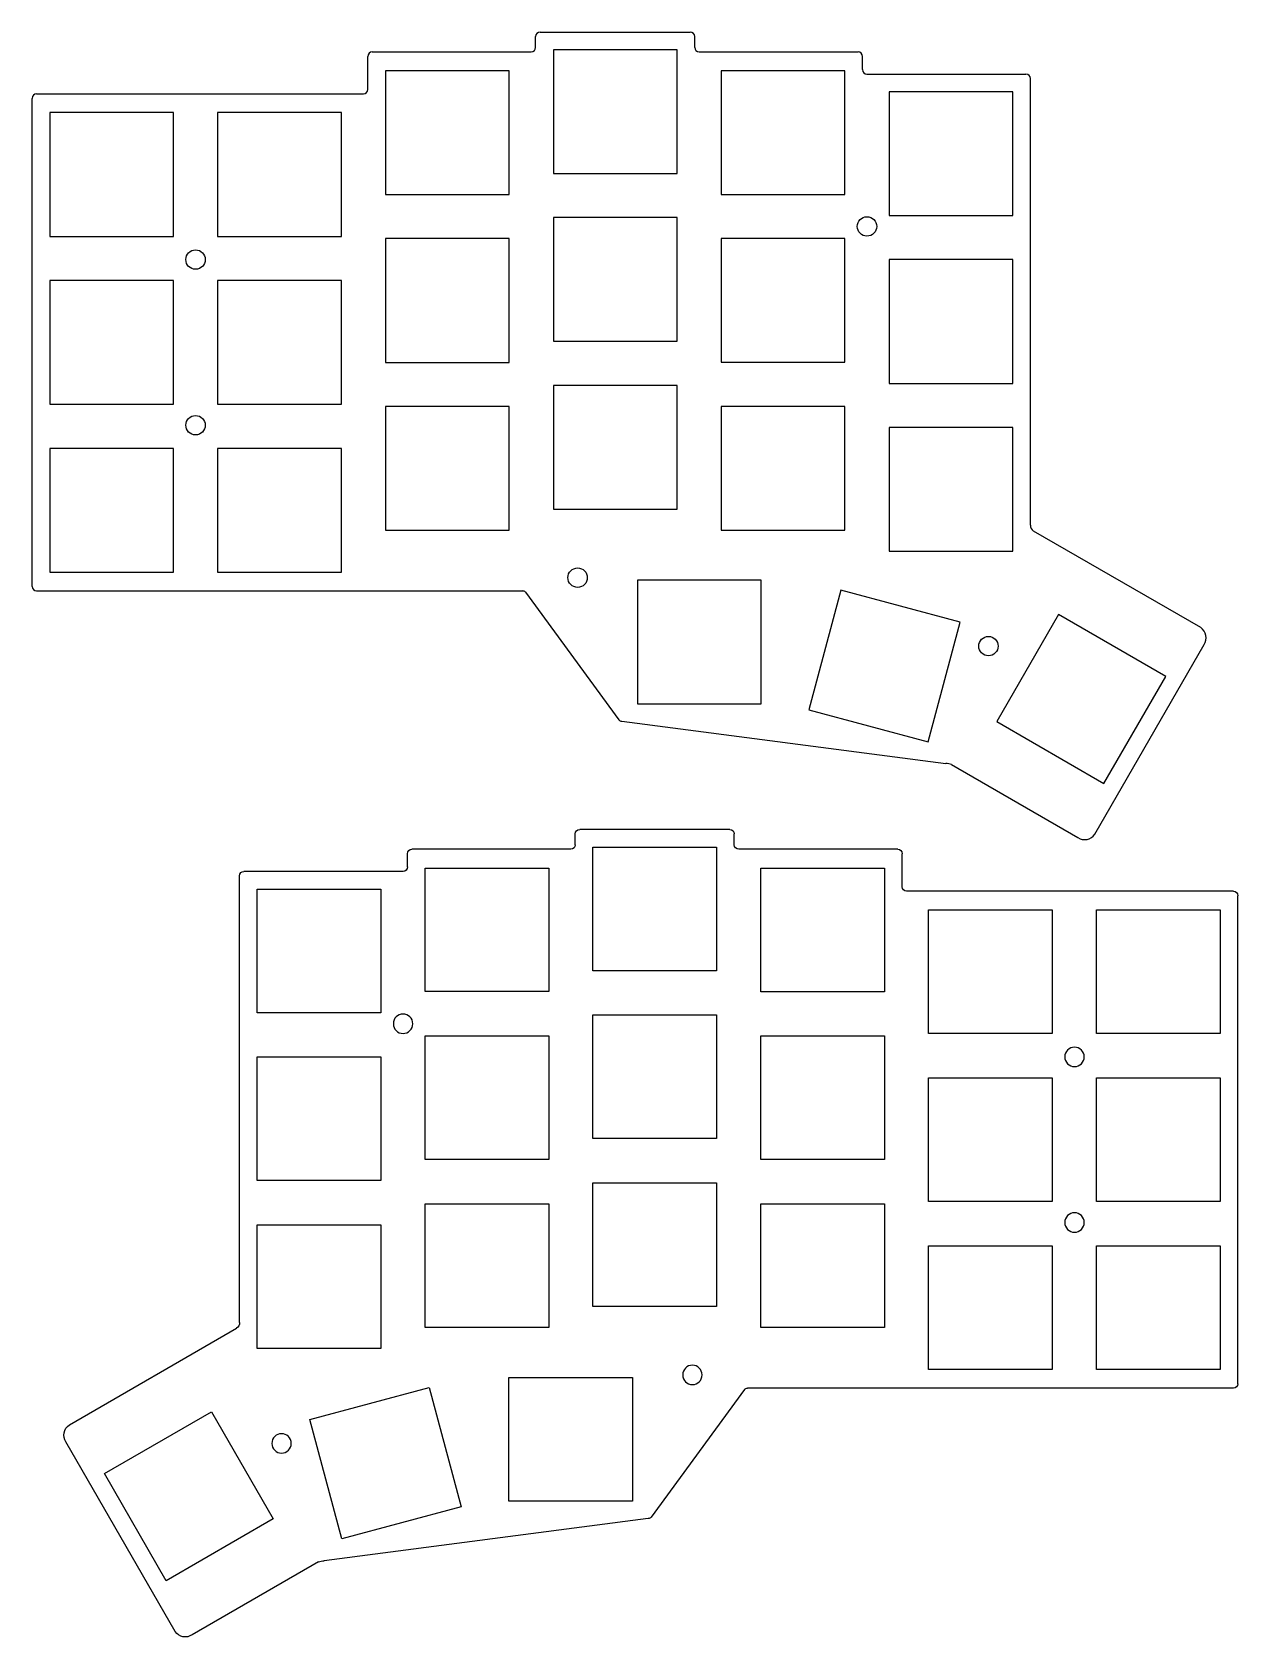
# Model space of a CAD drawing. Header units: millimetres. Extents: x 6 to 143, y -198 to -17.
import ezdxf

# ---------------------------------------------------------------- set-up
doc = ezdxf.new("R2010")
doc.units = ezdxf.units.MM
doc.layers.get('0').update_dxf_attribs({"linetype": 'CONTINUOUS'})

msp = doc.modelspace()

# ---------------------------------------------------------------- linework, layer by layer
for p, q in [((63.4, -18.44), (63.4, -17.19)), ((63.9, -16.69), (80.9, -16.69)), ((81.4, -18.44), (81.4, -17.19)), ((44.41, -23.19), (44.41, -19.44)), ((44.91, -18.94), (62.9, -18.94)), ((81.9, -18.94), (99.89, -18.94)), ((100.39, -20.94), (100.39, -19.44)), ((100.89, -21.44), (118.88, -21.44)), ((119.38, -72.48), (119.38, -21.94)), ((6.43, -79.42), (6.43, -24.19)), ((6.93, -23.69), (43.91, -23.69)), ((138.65, -84.07), (119.73, -73.15)), ((6.93, -79.92), (61.9, -79.92)), ((62.26, -80.07), (72.8, -94.52)), ((138.65, -84.07), (138.65, -84.07)), ((126.67, -107.45), (139.03, -85.99)), ((73.15, -94.67), (109.81, -99.43)), ((110.46, -99.56), (124.75, -107.82)), ((85.38, -106.9), (68.39, -106.9)), ((67.89, -108.65), (67.89, -107.4)), ((85.88, -108.65), (85.88, -107.4)), ((48.9, -111.15), (48.9, -109.65)), ((67.39, -109.15), (49.4, -109.15)), ((104.38, -109.15), (86.38, -109.15)), ((104.88, -113.4), (104.88, -109.65)), ((29.91, -162.69), (29.91, -112.15)), ((48.4, -111.65), (30.4, -111.65)), ((142.36, -113.9), (105.38, -113.9)), ((142.86, -169.63), (142.86, -114.4)), ((10.64, -174.27), (29.56, -163.35)), ((87.03, -170.27), (76.49, -184.72)), ((142.36, -170.13), (87.38, -170.13)), ((10.64, -174.27), (10.64, -174.27)), ((22.61, -197.65), (10.26, -176.2)), ((76.14, -184.87), (39.48, -189.64)), ((38.83, -189.77), (24.54, -198.03))]:
    msp.add_line(p, q)
for points in [[(65.41, -32.69), (79.41, -32.69), (79.41, -18.69), (65.41, -18.69)], [(46.42, -35.06), (60.41, -35.06), (60.41, -21.07), (46.42, -21.07)], [(84.41, -35.06), (98.4, -35.06), (98.4, -21.07), (84.41, -21.07)], [(103.4, -37.44), (117.4, -37.44), (117.4, -23.45), (103.4, -23.45)], [(8.43, -39.81), (22.43, -39.81), (22.43, -25.81), (8.43, -25.81)], [(27.42, -39.81), (41.42, -39.81), (41.42, -25.81), (27.42, -25.81)], [(65.41, -51.68), (79.41, -51.68), (79.41, -37.68), (65.41, -37.68)], [(46.42, -54.06), (60.41, -54.06), (60.41, -40.06), (46.42, -40.06)], [(84.41, -54.05), (98.4, -54.05), (98.4, -40.06), (84.41, -40.06)], [(103.4, -56.44), (117.4, -56.44), (117.4, -42.44), (103.4, -42.44)], [(8.43, -58.8), (22.43, -58.8), (22.43, -44.81), (8.43, -44.81)], [(27.42, -58.8), (41.42, -58.8), (41.42, -44.81), (27.42, -44.81)], [(65.41, -70.67), (79.41, -70.67), (79.41, -56.68), (65.41, -56.68)], [(46.42, -73.05), (60.41, -73.05), (60.41, -59.05), (46.42, -59.05)], [(84.41, -73.05), (98.4, -73.05), (98.4, -59.05), (84.41, -59.05)], [(103.4, -75.43), (117.4, -75.43), (117.4, -61.43), (103.4, -61.43)], [(8.43, -77.79), (22.43, -77.79), (22.43, -63.8), (8.43, -63.8)], [(27.42, -77.79), (41.42, -77.79), (41.42, -63.8), (27.42, -63.8)], [(74.93, -92.7), (88.92, -92.7), (88.92, -78.7), (74.93, -78.7)], [(94.31, -93.36), (107.83, -96.98), (111.45, -83.46), (97.93, -79.84)], [(115.57, -94.71), (127.69, -101.7), (134.69, -89.59), (122.57, -82.59)], [(69.88, -108.9), (83.88, -108.9), (83.88, -122.89), (69.88, -122.89)], [(50.89, -111.27), (64.88, -111.27), (64.88, -125.26), (50.89, -125.26)], [(102.87, -111.27), (102.87, -125.27), (88.88, -125.27), (88.88, -111.27)], [(45.89, -127.65), (31.89, -127.65), (31.89, -113.65), (45.89, -113.65)], [(107.87, -116.02), (121.86, -116.02), (121.86, -130.01), (107.87, -130.01)], [(140.85, -116.02), (140.85, -130.01), (126.86, -130.01), (126.86, -116.02)], [(83.88, -141.88), (69.88, -141.88), (69.88, -127.89), (83.88, -127.89)], [(50.89, -144.26), (50.89, -130.26), (64.88, -130.26), (64.88, -144.26)], [(102.87, -130.27), (102.87, -144.26), (88.88, -144.26), (88.88, -130.27)], [(31.89, -132.65), (45.89, -132.65), (45.89, -146.64), (31.89, -146.64)], [(121.86, -135.01), (121.86, -149), (107.87, -149), (107.87, -135.01)], [(140.85, -149.01), (126.86, -149.01), (126.86, -135.01), (140.85, -135.01)], [(69.88, -146.88), (83.88, -146.88), (83.88, -160.88), (69.88, -160.88)], [(50.89, -149.25), (64.88, -149.25), (64.88, -163.25), (50.89, -163.25)], [(88.88, -163.25), (88.88, -149.26), (102.87, -149.26), (102.87, -163.25)], [(45.89, -165.63), (31.89, -165.63), (31.89, -151.64), (45.89, -151.64)], [(107.87, -168), (107.87, -154), (121.86, -154), (121.86, -168)], [(126.86, -154), (140.85, -154), (140.85, -168), (126.86, -168)], [(54.98, -183.56), (41.46, -187.18), (37.84, -173.66), (51.35, -170.04)], [(74.36, -182.9), (60.37, -182.9), (60.37, -168.9), (74.36, -168.9)], [(21.6, -191.91), (14.6, -179.79), (26.72, -172.79), (33.72, -184.91)]]:
    msp.add_lwpolyline(points, close=True)
for points in [[(63.9, -16.69), (63.63, -16.69), (63.4, -16.92), (63.4, -17.19)], [(81.4, -17.19), (81.4, -16.92), (81.17, -16.69), (80.9, -16.69)], [(44.91, -18.94), (44.64, -18.94), (44.41, -19.17), (44.41, -19.44)], [(62.9, -18.94), (63.18, -18.94), (63.4, -18.72), (63.4, -18.44)], [(81.4, -18.44), (81.4, -18.72), (81.62, -18.94), (81.9, -18.94)], [(100.39, -19.44), (100.39, -19.17), (100.17, -18.94), (99.89, -18.94)], [(100.39, -20.94), (100.39, -21.22), (100.61, -21.44), (100.89, -21.44)], [(119.38, -21.94), (119.38, -21.67), (119.16, -21.44), (118.88, -21.44)], [(43.91, -23.69), (44.19, -23.69), (44.41, -23.47), (44.41, -23.19)], [(6.93, -23.69), (6.65, -23.69), (6.43, -23.92), (6.43, -24.19)], [(99.79, -38.68), (99.79, -38.08), (100.28, -37.58), (100.89, -37.58)], [(100.89, -37.58), (101.5, -37.58), (101.99, -38.08), (101.99, -38.68)], [(100.89, -39.78), (100.28, -39.78), (99.79, -39.29), (99.79, -38.68)], [(101.99, -38.68), (101.99, -39.29), (101.5, -39.78), (100.89, -39.78)], [(23.82, -42.43), (23.82, -41.82), (24.31, -41.33), (24.92, -41.33)], [(24.92, -41.33), (25.53, -41.33), (26.02, -41.82), (26.02, -42.43)], [(24.92, -43.53), (24.31, -43.53), (23.82, -43.04), (23.82, -42.43)], [(26.02, -42.43), (26.02, -43.04), (25.53, -43.53), (24.92, -43.53)], [(23.82, -61.17), (23.82, -60.57), (24.31, -60.07), (24.92, -60.07)], [(24.92, -62.27), (24.31, -62.27), (23.82, -61.78), (23.82, -61.17)], [(24.92, -60.07), (25.53, -60.07), (26.02, -60.57), (26.02, -61.17)], [(26.02, -61.17), (26.02, -61.78), (25.53, -62.27), (24.92, -62.27)], [(119.38, -72.48), (119.39, -72.75), (119.52, -72.99), (119.73, -73.15)], [(67.05, -78.42), (67.05, -77.81), (67.55, -77.32), (68.15, -77.32)], [(68.15, -77.32), (68.76, -77.32), (69.25, -77.81), (69.25, -78.42)], [(6.43, -79.42), (6.43, -79.7), (6.65, -79.92), (6.93, -79.92)], [(68.15, -79.52), (67.55, -79.52), (67.05, -79.03), (67.05, -78.42)], [(69.25, -78.42), (69.25, -79.03), (68.76, -79.52), (68.15, -79.52)], [(62.26, -80.07), (62.16, -79.97), (62.04, -79.92), (61.9, -79.92)], [(113.53, -86.17), (113.53, -85.56), (114.03, -85.07), (114.64, -85.07)], [(114.64, -85.07), (115.24, -85.07), (115.73, -85.56), (115.73, -86.17)], [(139.03, -85.99), (139.45, -85.36), (139.29, -84.5), (138.65, -84.07)], [(114.64, -87.26), (114.03, -87.26), (113.53, -86.77), (113.53, -86.17)], [(115.73, -86.17), (115.73, -86.77), (115.24, -87.26), (114.64, -87.26)], [(72.8, -94.52), (72.89, -94.61), (73.02, -94.67), (73.15, -94.67)], [(110.46, -99.56), (110.25, -99.5), (110.03, -99.46), (109.81, -99.43)], [(67.89, -107.4), (67.89, -107.12), (68.11, -106.9), (68.39, -106.9)], [(85.38, -106.9), (85.66, -106.9), (85.88, -107.12), (85.88, -107.4)], [(67.89, -108.65), (67.89, -108.93), (67.67, -109.15), (67.39, -109.15)], [(86.38, -109.15), (86.11, -109.15), (85.88, -108.93), (85.88, -108.65)], [(124.75, -107.82), (125.38, -108.25), (126.25, -108.08), (126.67, -107.45)], [(126.67, -107.45), (126.67, -107.44), (126.68, -107.44), (126.68, -107.44)], [(48.9, -109.65), (48.9, -109.37), (49.12, -109.15), (49.4, -109.15)], [(104.38, -109.15), (104.65, -109.15), (104.88, -109.37), (104.88, -109.65)], [(29.91, -112.15), (29.91, -111.87), (30.13, -111.65), (30.4, -111.65)], [(48.9, -111.15), (48.9, -111.42), (48.67, -111.65), (48.4, -111.65)], [(105.38, -113.9), (105.1, -113.9), (104.88, -113.67), (104.88, -113.4)], [(142.36, -113.9), (142.64, -113.9), (142.86, -114.12), (142.86, -114.4)], [(48.4, -127.79), (47.79, -127.79), (47.3, -128.28), (47.3, -128.89)], [(47.3, -128.89), (47.3, -129.5), (47.79, -129.99), (48.4, -129.99)], [(49.5, -128.89), (49.5, -128.28), (49, -127.79), (48.4, -127.79)], [(48.4, -129.99), (49, -129.99), (49.5, -129.5), (49.5, -128.89)], [(124.37, -131.54), (123.76, -131.54), (123.27, -132.03), (123.27, -132.64)], [(125.47, -132.64), (125.47, -132.03), (124.98, -131.54), (124.37, -131.54)], [(123.27, -132.64), (123.27, -133.24), (123.76, -133.74), (124.37, -133.74)], [(124.37, -133.74), (124.98, -133.74), (125.47, -133.24), (125.47, -132.64)], [(124.37, -150.28), (123.76, -150.28), (123.27, -150.77), (123.27, -151.38)], [(125.47, -151.38), (125.47, -150.77), (124.98, -150.28), (124.37, -150.28)], [(123.27, -151.38), (123.27, -151.99), (123.76, -152.48), (124.37, -152.48)], [(124.37, -152.48), (124.98, -152.48), (125.47, -151.99), (125.47, -151.38)], [(29.91, -162.69), (29.9, -162.95), (29.77, -163.2), (29.56, -163.35)], [(81.14, -167.52), (80.53, -167.52), (80.04, -168.02), (80.04, -168.62)], [(80.04, -168.62), (80.04, -169.23), (80.53, -169.72), (81.14, -169.72)], [(82.23, -168.62), (82.23, -168.02), (81.74, -167.52), (81.14, -167.52)], [(81.14, -169.72), (81.74, -169.72), (82.23, -169.23), (82.23, -168.62)], [(87.03, -170.27), (87.12, -170.18), (87.25, -170.13), (87.38, -170.13)], [(142.86, -169.63), (142.86, -169.9), (142.64, -170.13), (142.36, -170.13)], [(10.26, -176.2), (9.84, -175.56), (10, -174.7), (10.64, -174.27)], [(34.65, -175.27), (34.05, -175.27), (33.55, -175.76), (33.55, -176.37)], [(35.75, -176.37), (35.75, -175.76), (35.26, -175.27), (34.65, -175.27)], [(33.55, -176.37), (33.55, -176.98), (34.05, -177.47), (34.65, -177.47)], [(34.65, -177.47), (35.26, -177.47), (35.75, -176.98), (35.75, -176.37)], [(76.49, -184.72), (76.4, -184.82), (76.27, -184.87), (76.14, -184.87)], [(38.83, -189.77), (39.04, -189.7), (39.26, -189.66), (39.48, -189.64)], [(22.61, -197.65), (22.61, -197.65), (22.61, -197.65), (22.61, -197.65)], [(24.54, -198.03), (23.9, -198.45), (23.04, -198.29), (22.61, -197.65)]]:
    msp.add_open_spline(points, degree=3)

doc.saveas('drawing.dxf')
